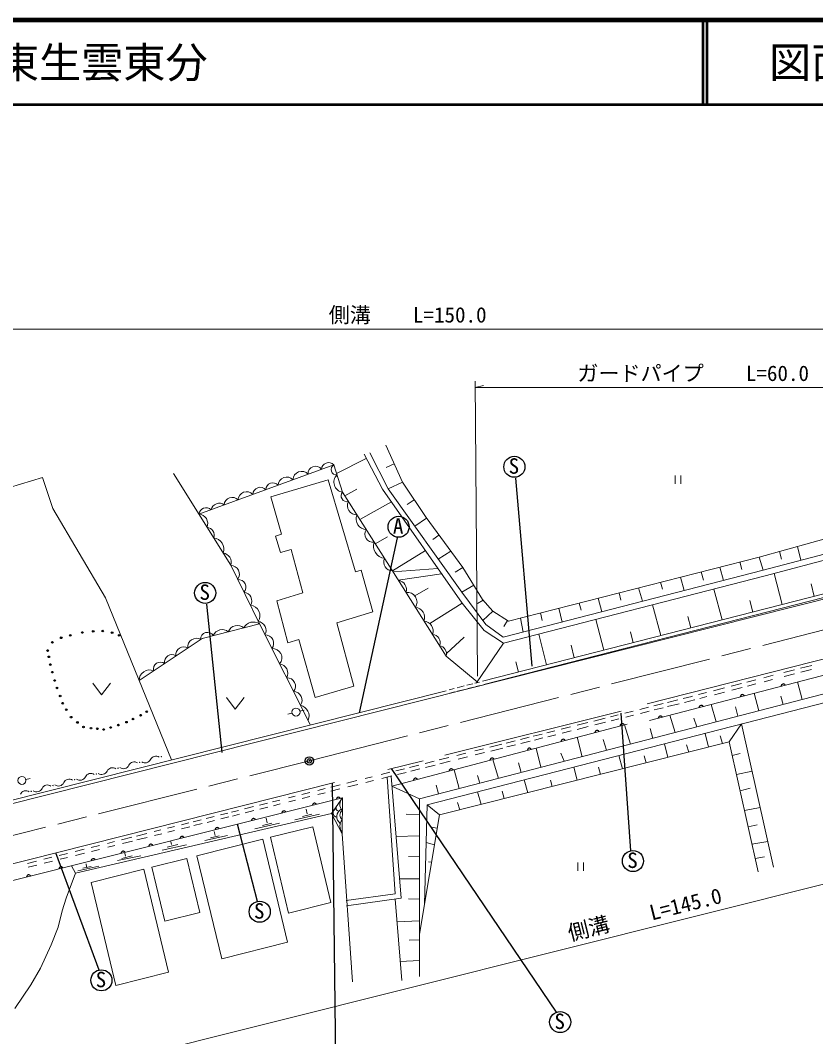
# Model space of a CAD drawing. Units: millimetres, scale not verified. Extents: x 40000 to 680000, y 20000 to 380000.
# Drawn here: x 427806 to 522151, y 259387 to 380000 of the extents above; entities that cross this region are included whole.
import ezdxf
from ezdxf.enums import TextEntityAlignment as Align

# ---------------------------------------------------------------- set-up
doc = ezdxf.new("R2010")
doc.units = ezdxf.units.MM
doc.header["$LTSCALE"] = 1000
doc.header["$PDMODE"] = 32
doc.header["$PDSIZE"] = 500
doc.linetypes.add('CHAIN', pattern=[18.5, 12, -1.5, 3.5, -1.5])
for name, color, linetype, lineweight in [('M-BGD', 7, 'Continuous', 13), ('M-BMK', 2, 'CHAIN', 13), ('M-BMK-SRVR', 3, 'Continuous', 25), ('M-STR-HTXT', 7, 'Continuous', 13), ('M-TTL', 2, 'Continuous', 140), ('M-TTL-LINE', 7, 'Continuous', 50)]:
    doc.layers.add(name, color=color, linetype=linetype, lineweight=lineweight)
doc.layers.add('M-TTL-TXT', color=7, linetype='Continuous')
doc.styles.add('ＭＳ ゴシック', font='')
doc.styles.get('ＭＳ ゴシック').set_extended_font_data('MS Gothic')

msp = doc.modelspace()

# ---------------------------------------------------------------- linework, layer by layer
at = {"layer": 'M-BGD'}
for p, q in [((473154, 325200), (471180, 329583)), ((468575, 328506), (470783, 324363)), ((469271, 328679), (471456, 324408)), ((464987, 327247), (448986, 321392)), ((466018, 324008), (464987, 327247)), ((465309, 326237), (468842, 328004)), ((471203, 326947), (472160, 327385)), ((430439, 325730), (409131, 319363)), ((431680, 322071), (430439, 325730)), ((452764, 315324), (445986, 326210)), ((505496, 325991), (505496, 325007)), ((506169, 325991), (506169, 325007)), ((457506, 323444), (464334, 325462)), ((464334, 325462), (467551, 314558)), ((473154, 325200), (471456, 324408)), ((475932, 320982), (473154, 325200)), ((458781, 319009), (457506, 323444)), ((471855, 314799), (466018, 324008)), ((466296, 323570), (467722, 324372)), ((470783, 324363), (480209, 310820)), ((471456, 324408), (480163, 312130)), ((437910, 311477), (431680, 322071)), ((468068, 320774), (471833, 322854)), ((473678, 322539), (474532, 323108)), ((539709, 323025), (515434, 316297)), ((474596, 319980), (475987, 320908)), ((480307, 315072), (475932, 320982)), ((482628, 301564), (557916, 320840)), ((426139, 286862), (558101, 320160)), ((482792, 301180), (558024, 320443)), ((515936, 314760), (538278, 320592)), ((516160, 314069), (538443, 319974)), ((458061, 318775), (458781, 319009)), ((458687, 316840), (458061, 318775)), ((469898, 317886), (471353, 318722)), ((476725, 318380), (477462, 318916)), ((519995, 317561), (520409, 315927)), ((459930, 317195), (458687, 316840)), ((461325, 312052), (459930, 317195)), ((475863, 317065), (471938, 314667)), ((477372, 316065), (478864, 317021)), ((515434, 316297), (485730, 308706)), ((515434, 316297), (515936, 314760)), ((517865, 316971), (518092, 316071)), ((456171, 308363), (452764, 315324)), ((478309, 304560), (471855, 314799)), ((477348, 314931), (472011, 314551)), ((480307, 315072), (479384, 314522)), ((482630, 311287), (480307, 315072)), ((510768, 315105), (511217, 313540)), ((513174, 315720), (513381, 314809)), ((467551, 314558), (468252, 314755)), ((468252, 314755), (469612, 309792)), ((472642, 313550), (477779, 314312)), ((485096, 306787), (515936, 314760)), ((485130, 306088), (516160, 314069)), ((506123, 313918), (506545, 312332)), ((508555, 314539), (508860, 313568)), ((518195, 310670), (517215, 314349)), ((474593, 311691), (476188, 312598)), ((480163, 312130), (481590, 312982)), ((501151, 312647), (501592, 311051)), ((503756, 313313), (503981, 312495)), ((511053, 308841), (510058, 312500)), ((521967, 311636), (521614, 313144)), ((445723, 292235), (437910, 311477)), ((458232, 311099), (461325, 312052)), ((480163, 312130), (483014, 308301)), ((482699, 311204), (482031, 310780)), ((483837, 309884), (482630, 311287)), ((496368, 311424), (496787, 309809)), ((498829, 312053), (499039, 311192)), ((459550, 306145), (458232, 311099)), ((476388, 308414), (480209, 310820)), ((480209, 310820), (482838, 307581)), ((491673, 310225), (492061, 308587)), ((494115, 310849), (494328, 309993)), ((503780, 306979), (502777, 310627)), ((514690, 309773), (514352, 311139)), ((469612, 309792), (465350, 308516)), ((482652, 308787), (483837, 309884)), ((485730, 308706), (483837, 309884)), ((485153, 308048), (485607, 308782)), ((487122, 309062), (487454, 307396)), ((489501, 309670), (489723, 308792)), ((497003, 305244), (496083, 308905)), ((502431, 296904), (549450, 309166)), ((507357, 307895), (507005, 309233)), ((449358, 306659), (456171, 308363)), ((456171, 308363), (462234, 296369)), ((465350, 308516), (467355, 300970)), ((482838, 307581), (485130, 306088)), ((483014, 308301), (485096, 306787)), ((441901, 301649), (449358, 306659)), ((460836, 306536), (459550, 306145)), ((462799, 299652), (460836, 306536)), ((478354, 304875), (480446, 306782)), ((490204, 303503), (489313, 307164)), ((500501, 306140), (500182, 307450)), ((485130, 306088), (481919, 301382)), ((493494, 304346), (493142, 305838)), ((482010, 301516), (478309, 304560)), ((502157, 298894), (524278, 304501)), ((486898, 302657), (486582, 303857)), ((518386, 302600), (519631, 302922)), ((520365, 303112), (521687, 303455)), ((520398, 302644), (521651, 302971)), ((513977, 301458), (515056, 301737)), ((515987, 301979), (517126, 302273)), ((516024, 301505), (517035, 301768)), ((518406, 302125), (519631, 302445)), ((426052, 287265), (478320, 300416)), ((436393, 301348), (437443, 299948)), ((437443, 299948), (438493, 301348)), ((467355, 300970), (462799, 299652)), ((475156, 287611), (528792, 301527)), ((528627, 300429), (476068, 286892)), ((478658, 300547), (479261, 300701)), ((479612, 300791), (480447, 301005)), ((479678, 300383), (480542, 300604)), ((480763, 301086), (481499, 301275)), ((480890, 300693), (481621, 300881)), ((481715, 301330), (482284, 301475)), ((481833, 300935), (482390, 301077)), ((510037, 300438), (511348, 300777)), ((512124, 300978), (513339, 301293)), ((512213, 300511), (513430, 300829)), ((514055, 300992), (515066, 301255)), ((520549, 299389), (519994, 301484)), ((452245, 299645), (453295, 298245)), ((453295, 298245), (454345, 299645)), ((478742, 300144), (479340, 300297)), ((504574, 299044), (505804, 299354)), ((506431, 299512), (507474, 299774)), ((506595, 299059), (507796, 299361)), ((507474, 299774), (507556, 299795)), ((507796, 299361), (507835, 299371)), ((508268, 299980), (509190, 300218)), ((508395, 299517), (509253, 299740)), ((510136, 299970), (511340, 300284)), ((515424, 298059), (514846, 300141)), ((518298, 298805), (518005, 299786)), ((461489, 298139), (460968, 298017)), ((478152, 292798), (499066, 298003)), ((499501, 297768), (500515, 298023)), ((501303, 298221), (502340, 298482)), ((501358, 297742), (502385, 298000)), ((502955, 298637), (504065, 298916)), ((503003, 298156), (504072, 298425)), ((504591, 298555), (505960, 298899)), ((510337, 296739), (509765, 298816)), ((512931, 297412), (512642, 298545)), ((460040, 297798), (459519, 297676)), ((495820, 296842), (497182, 297185)), ((497804, 297341), (498722, 297572)), ((497878, 296867), (498800, 297099)), ((499637, 297310), (500534, 297535)), ((505493, 295482), (504865, 297538)), ((508055, 296147), (507711, 297189)), ((471874, 289118), (499803, 296483)), ((490271, 295446), (491219, 295685)), ((491978, 295876), (493088, 296155)), ((492097, 295414), (493137, 295676)), ((493862, 296350), (495121, 296666)), ((493872, 295860), (495172, 296187)), ((495954, 296384), (497230, 296704)), ((500167, 294100), (499494, 296402)), ((502816, 294788), (502537, 295948)), ((511892, 294362), (513357, 296496)), ((517144, 279485), (513357, 296496)), ((511892, 294362), (477529, 285697)), ((485438, 294230), (486504, 294499)), ((487147, 294660), (488151, 294913)), ((487190, 294180), (488267, 294451)), ((488657, 295040), (489709, 295305)), ((488785, 294581), (489792, 294835)), ((490375, 294981), (491329, 295221)), ((494445, 292616), (493840, 294911)), ((497348, 293369), (496925, 294660)), ((509431, 293741), (509042, 295385)), ((511107, 294164), (510825, 295084)), ((515330, 278947), (511892, 294362)), ((481710, 293293), (482755, 293555)), ((481776, 292819), (482861, 293092)), ((483504, 293744), (484927, 294102)), ((483603, 293279), (485039, 293640)), ((485536, 293765), (486542, 294017)), ((489569, 291351), (488983, 293630)), ((504628, 292530), (504202, 294138)), ((507120, 293158), (506840, 294026)), ((471392, 291096), (475577, 292126)), ((475810, 291808), (476908, 292085)), ((477487, 292230), (478637, 292520)), ((477568, 291761), (478777, 292065)), ((479585, 292758), (480652, 293026)), ((479754, 292311), (480841, 292584)), ((484537, 290045), (483838, 292273)), ((492314, 292063), (491941, 293041)), ((499232, 291170), (498791, 292744)), ((502032, 291875), (501825, 292722)), ((512249, 292763), (513191, 292993)), ((470608, 290500), (471649, 290762)), ((472330, 290933), (473358, 291192)), ((472548, 290499), (473565, 290755)), ((473986, 291350), (475087, 291626)), ((474137, 290899), (475179, 291161)), ((475871, 291335), (477024, 291625)), ((479876, 288836), (479265, 291067)), ((487233, 290744), (486915, 291869)), ((493841, 289810), (493467, 291373)), ((496626, 290512), (496399, 291355)), ((512751, 290512), (514601, 290907)), ((420473, 278297), (465065, 289562)), ((428978, 290044), (428459, 289911)), ((466542, 289477), (467726, 289775)), ((468719, 290025), (469547, 290233)), ((468797, 289557), (469688, 289780)), ((470689, 290032), (471859, 290326)), ((472269, 276342), (471340, 290196)), ((471776, 290305), (472970, 275809)), ((482324, 289471), (482036, 290397)), ((488010, 288340), (487588, 289859)), ((490898, 289068), (490679, 289820)), ((461212, 288136), (462129, 288367)), ((463096, 288610), (463980, 288832)), ((463103, 288125), (463972, 288344)), ((464643, 288512), (465716, 288782)), ((464647, 289000), (465731, 289273)), ((466673, 289022), (467826, 289312)), ((471874, 289118), (475156, 287611)), ((477427, 288200), (477115, 289219)), ((482466, 286942), (482052, 288433)), ((485216, 287636), (484980, 288516)), ((513182, 288579), (514368, 288871)), ((466013, 287718), (419510, 276065)), ((456159, 286865), (457124, 287108)), ((457736, 287262), (458573, 287472)), ((459599, 287730), (460399, 287932)), ((459671, 287262), (460456, 287460)), ((461247, 287658), (462143, 287884)), ((466013, 287718), (464709, 285881)), ((465969, 283442), (466013, 287718)), ((475176, 266543), (475156, 287611)), ((479944, 286306), (479680, 287192)), ((464709, 285881), (434359, 278806)), ((451536, 285702), (452436, 285928)), ((452865, 286036), (453689, 286244)), ((454384, 286418), (455457, 286688)), ((454486, 285959), (455511, 286217)), ((456220, 286395), (457180, 286636)), ((457828, 286799), (458646, 287004)), ((461847, 285823), (461701, 286400)), ((464709, 285881), (465969, 283442)), ((476068, 286892), (475763, 275120)), ((477529, 285697), (476068, 286892)), ((513706, 286228), (515565, 286578)), ((446910, 284538), (447797, 284761)), ((448316, 284892), (449269, 285132)), ((448405, 284430), (449356, 284669)), ((449864, 285281), (450795, 285516)), ((449954, 284819), (450827, 285039)), ((451609, 285235), (452531, 285467)), ((452955, 285574), (453786, 285783)), ((455640, 284064), (458547, 284718)), ((457650, 284737), (456519, 284438)), ((457103, 284761), (456958, 285338)), ((460384, 285126), (463290, 285780)), ((462393, 285799), (461262, 285500)), ((475158, 285737), (473567, 285779)), ((477529, 285697), (475166, 271547)), ((441592, 283200), (442828, 283511)), ((443664, 283722), (444465, 283923)), ((443710, 283250), (444572, 283466)), ((445259, 284123), (446084, 284330)), ((445309, 283652), (446103, 283851)), ((446908, 284054), (447902, 284304)), ((450913, 283244), (450793, 283730)), ((462484, 284308), (457469, 283044)), ((462484, 284308), (464645, 275305)), ((465969, 283442), (467195, 265891)), ((477267, 284130), (476565, 284268)), ((514139, 284287), (515210, 284518)), ((438127, 282329), (438985, 282545)), ((439791, 282747), (441041, 283062)), ((439917, 282296), (441104, 282595)), ((441645, 282731), (442848, 283033)), ((445741, 282188), (445678, 282537)), ((456572, 282818), (448761, 280850)), ((449708, 282651), (452390, 283249)), ((451399, 283221), (450381, 282969)), ((456572, 282818), (459503, 270606)), ((457469, 283044), (459630, 274042)), ((475160, 283217), (472367, 283134)), ((476937, 282154), (475952, 282425)), ((514593, 282252), (516463, 282546)), ((432409, 280890), (433382, 281135)), ((434293, 281364), (435396, 281642)), ((434356, 280898), (435424, 281167)), ((436222, 281849), (437180, 282091)), ((436236, 281371), (437191, 281611)), ((438170, 281857), (438998, 282065)), ((440295, 280799), (440192, 281151)), ((444619, 281527), (447526, 282163)), ((446498, 282191), (445227, 281892)), ((428666, 279948), (429741, 280219)), ((430608, 280437), (431541, 280672)), ((430638, 279963), (431623, 280211)), ((432513, 280435), (433416, 280662)), ((435671, 279534), (435597, 279902)), ((439316, 280276), (442082, 280856)), ((441070, 280853), (439855, 280541)), ((447549, 280545), (443415, 279503)), ((447549, 280545), (449086, 274143)), ((448761, 280850), (451692, 268639)), ((475162, 280805), (473837, 280777)), ((476595, 280101), (476212, 280155)), ((493945, 280070), (493945, 279085)), ((494618, 280070), (494618, 279085)), ((514978, 280527), (516072, 280733)), ((428736, 279485), (429778, 279747)), ((434359, 278806), (433245, 275841)), ((434359, 278806), (433881, 279666)), ((434608, 279055), (437103, 279630)), ((436190, 279577), (435212, 279365)), ((442450, 279260), (436203, 277686)), ((442450, 279260), (445381, 267048)), ((443415, 279503), (444952, 273102)), ((436203, 277686), (439134, 265474)), ((475165, 278127), (472780, 278115)), ((466456, 275540), (472269, 276342)), ((433245, 275841), (432786, 274310)), ((464645, 275305), (459630, 274042)), ((472970, 275809), (466503, 274931)), ((473063, 266058), (472261, 275713)), ((475167, 275713), (473856, 275727)), ((432786, 274310), (432277, 272392)), ((449086, 274143), (444952, 273102)), ((475170, 273141), (472484, 273026)), ((432277, 272392), (431478, 270289)), ((431478, 270289), (430216, 267534)), ((459503, 270606), (451692, 268639)), ((475172, 270891), (473940, 270848)), ((472875, 268313), (475174, 268419)), ((430216, 267534), (429060, 265557)), ((445381, 267048), (439134, 265474)), ((429060, 265557), (427146, 262718))]:
    msp.add_line(p, q, dxfattribs=at)
at = {"layer": 'M-BGD', "lineweight": 25}
for p, q in [((486548, 325683), (488467, 303362)), ((472525, 318586), (468000, 297820)), ((449872, 310715), (451702, 293125)), ((500214, 281450), (499069, 297796)), ((491399, 262289), (471852, 291209)), ((465254, 256019), (464848, 289463)), ((455921, 275434), (453560, 284597)), ((437140, 267292), (431998, 281209))]:
    msp.add_line(p, q, dxfattribs=at)
for centre, radius in [((486410, 327016), 1250), ((472680, 319896), 1250), ((449734, 312048), 1250), ((436449, 307481), 96.3), ((437580, 307527), 96.3), ((432654, 306724), 96.3), ((433729, 307013), 96.3), ((435159, 307350), 96.3), ((438692, 307331), 96.3), ((439536, 307011), 96.3), ((431039, 305209), 96.3), ((431607, 306175), 96.3), ((431178, 304464), 96.3), ((431354, 303547), 96.3), ((431607, 302643), 96.3), ((431880, 301655), 96.3), ((432153, 300771), 96.3), ((432533, 299809), 96.3), ((432832, 298958), 96.3), ((433253, 298192), 96.3), ((442797, 297955), 96.3), ((433832, 297304), 96.3), ((434580, 296675), 96.3), ((440398, 296709), 96.3), ((441172, 297076), 96.3), ((442074, 297537), 96.3), ((435299, 296148), 96.3), ((436197, 296001), 96.3), ((436932, 295926), 96.3), ((437695, 295839), 96.3), ((438528, 296079), 96.3), ((439438, 296360), 96.3), ((500477, 280228), 1250), ((456201, 274216), 1250), ((437420, 266074), 1250), ((491842, 261120), 1250)]:
    msp.add_circle(centre, radius, dxfattribs=at)
at = {"layer": 'M-BGD'}
for centre, radius in [((460504, 297908), 477), ((441958, 291932), 25), ((444531, 292616), 25), ((439385, 291248), 25), ((427997, 289793), 477), ((434239, 289879), 25), ((436812, 290563), 25), ((429093, 288510), 25), ((431666, 289194), 25)]:
    msp.add_circle(centre, radius, dxfattribs=at)
for centre, radius, start, end in [((462808, 326203), 881, 35.30499, 184.88362), ((464368, 326676), 842, 42.63798, 177.55063), ((465339, 326696), 654, 122.56873, 272.73152), ((459398, 324788), 1017, 42.54032, 177.64829), ((461166, 325455), 1019, 41.39324, 178.79537), ((466195, 325185), 1190, 133.87577, 261.42448), ((456267, 323713), 870, 41.85476, 178.33385), ((457751, 324282), 835, 40.96946, 179.21915), ((452934, 322444), 946, 43.10148, 177.08713), ((454650, 323033), 1027, 43.34518, 176.84343), ((466553, 323567), 694, 140.50248, 284.23459), ((449853, 321277), 875, 47.79612, 172.3925), ((451396, 321714), 979, 52.61817, 167.57044), ((467712, 322409), 1101, 153.83633, 270.90074), ((448916, 320270), 1125, 337.39012, 86.4281), ((468924, 320832), 1286, 158.28633, 266.45074), ((449864, 318907), 935, 339.32386, 84.49436), ((450630, 317269), 1313, 338.54418, 85.27404), ((469614, 319015), 937, 145.24911, 279.48797), ((471162, 317617), 1472, 161.2198, 263.51727), ((451714, 315686), 1112, 340.98473, 82.83349), ((471972, 315730), 1064, 156.54223, 268.16978), ((452744, 314275), 1049, 323.24814, 88.90851), ((453636, 312729), 919, 319.01621, 93.14044), ((472487, 312444), 1117, 342.47098, 81.98279), ((454260, 311126), 1003, 326.11574, 86.04091), ((473691, 310947), 1169, 327.5814, 96.87237), ((455008, 309349), 1221, 326.13254, 86.02411), ((474581, 309146), 1178, 339.20226, 85.25151), ((451747, 306545), 1148, 50.96487, 157.10762), ((453555, 307021), 1162, 49.07088, 159.00161), ((455441, 307342), 1255, 54.40488, 153.6676), ((455861, 307591), 1089, 331.84189, 81.50922), ((475575, 307534), 1198, 339.60388, 84.8499), ((448700, 305637), 1030, 61.78733, 186.00718), ((450002, 306554), 815, 32.54565, 180.63851), ((456835, 306058), 1019, 322.8519, 90.78153), ((476658, 306158), 959, 336.81094, 87.64284), ((447210, 304703), 950, 60.56816, 187.22635), ((457742, 304363), 1084, 318.63372, 94.99971), ((477414, 304849), 940, 342.14648, 82.30729), ((445788, 303844), 882, 57.00823, 190.78628), ((443122, 301687), 1222, 66.00272, 181.7918), ((444431, 303002), 836, 54.0907, 193.70382), ((458360, 302498), 1166, 333.29019, 80.34324), ((459455, 300980), 995, 320.51057, 93.12286), ((460183, 299299), 1049, 325.84696, 87.78647), ((460751, 297443), 1302, 336.94863, 76.6848), ((441312, 291285), 710, 55.2624, 154.52855), ((442604, 292579), 710, 235.2624, 334.52855), ((443885, 291969), 710, 55.2624, 154.52855), ((437458, 291210), 710, 235.2624, 334.52855), ((438739, 290600), 710, 55.2624, 154.52855), ((440031, 291895), 710, 235.2624, 334.52855), ((432312, 289842), 710, 235.2624, 334.52855), ((433593, 289231), 710, 55.2624, 154.52855), ((434885, 290526), 710, 235.2624, 334.52855), ((436166, 289916), 710, 55.2624, 154.52855), ((428447, 287862), 710, 55.2624, 154.52855), ((429739, 289157), 710, 235.2624, 334.52855), ((431020, 288547), 710, 55.2624, 154.52855), ((466818, 286955), 1110, 136.55006, 222.26705), ((465416, 285953), 513, 107.11555, 262.94719), ((465663, 286535), 408, 132.54489, 258.38661), ((466338, 285504), 986, 118.13736, 234.15687), ((466339, 285679), 630, 122.83062, 235.98648), ((466981, 284378), 1263, 141.93131, 216.8858)]:
    msp.add_arc(centre, radius, start, end, dxfattribs=at)
at = {"layer": 'M-BGD', "lineweight": 25}
for centre, start, end in [((518308, 300987), 27.18055, 181.81978), ((513466, 299724), 27.18055, 181.81978), ((508585, 298451), 27.18055, 181.81978), ((503738, 297187), 27.18055, 181.81978), ((496227, 295482), 27.45439, 182.09363), ((499221, 296272), 27.45439, 182.09363), ((492204, 294421), 27.45439, 182.09363), ((488208, 293367), 27.45439, 182.09363), ((483771, 292197), 27.45439, 182.09363), ((478920, 290918), 27.45439, 182.09363), ((474701, 289805), 27.45439, 182.09363), ((462718, 286834), 26.74777, 181.38701), ((465541, 287542), 26.74777, 181.38701), ((459068, 285919), 26.74777, 181.38701), ((455471, 285018), 26.74777, 181.38701), ((451177, 283942), 26.74777, 181.38701), ((447001, 282896), 26.74777, 181.38701), ((440022, 281147), 26.74777, 181.38701), ((443296, 281967), 26.74777, 181.38701), ((436451, 280252), 26.74777, 181.38701), ((432636, 279296), 26.74777, 181.38701), ((428807, 278337), 26.74777, 181.38701)]:
    msp.add_arc(centre, 256, start, end, dxfattribs=at)
at = {"layer": 'M-BMK'}
for p, q in [((462090, 292110), (559018, 316803)), ((365315, 267827), (462090, 292110))]:
    msp.add_line(p, q, dxfattribs=at)
at = {"layer": 'M-BMK-SRVR'}
msp.add_circle((462090, 292110), 500, dxfattribs=at)
msp.add_point((462090, 292110), dxfattribs=at)
at = {"layer": 'M-STR-HTXT'}
for p, q in [((397890, 343358), (551768, 343358)), ((482052, 302176), (481762, 337163)), ((481768, 336426), (482768, 336676)), ((481768, 336426), (540236, 336426)), ((426281, 253246), (566770, 288407))]:
    msp.add_line(p, q, dxfattribs=at)
at = {"layer": 'M-TTL'}
msp.add_line((680000, 380000), (40000, 380000), dxfattribs=at)
at = {"layer": 'M-TTL-LINE'}
for p, q in [((508747, 380000), (508747, 370000)), ((509247, 380000), (509247, 370000)), ((40000, 370000), (680000, 370000))]:
    msp.add_line(p, q, dxfattribs=at)

# ---------------------------------------------------------------- texts
at = {"layer": 'M-BGD', "style": 'ＭＳ ゴシック'}
for s, p in [('S', (485731, 325642)), ('A', (472001, 318522)), ('S', (449055, 310674)), ('S', (499798, 278855)), ('S', (455523, 272843)), ('S', (436742, 264700)), ('S', (491163, 259746))]:
    msp.add_text(s, height=1833, dxfattribs=at).set_placement(p, align=Align.BOTTOM_LEFT)
at = {"layer": 'M-STR-HTXT', "style": 'ＭＳ ゴシック'}
for s, p in [('側溝\u3000\u3000L=150.0', (464382, 343582)), ('ガードパイプ\u3000\u3000L=60.0', (493876, 336650))]:
    msp.add_text(s, height=1833, dxfattribs=at).set_placement(p, align=Align.BOTTOM_LEFT)
msp.add_text('側溝\u3000\u3000L=145.0', height=1833, rotation=14.051, dxfattribs=at).set_placement((493148, 270212), align=Align.BOTTOM_LEFT)
at = {"layer": 'M-TTL-TXT', "style": 'ＭＳ ゴシック'}
msp.add_text('山口市阿東生雲東分', height=3666, dxfattribs=at).set_placement((405024, 375000), align=Align.MIDDLE_LEFT)
msp.add_text('図面番号', height=3666, dxfattribs=at).set_placement((526622, 375000), align=Align.MIDDLE_CENTER)

doc.saveas('drawing.dxf')
